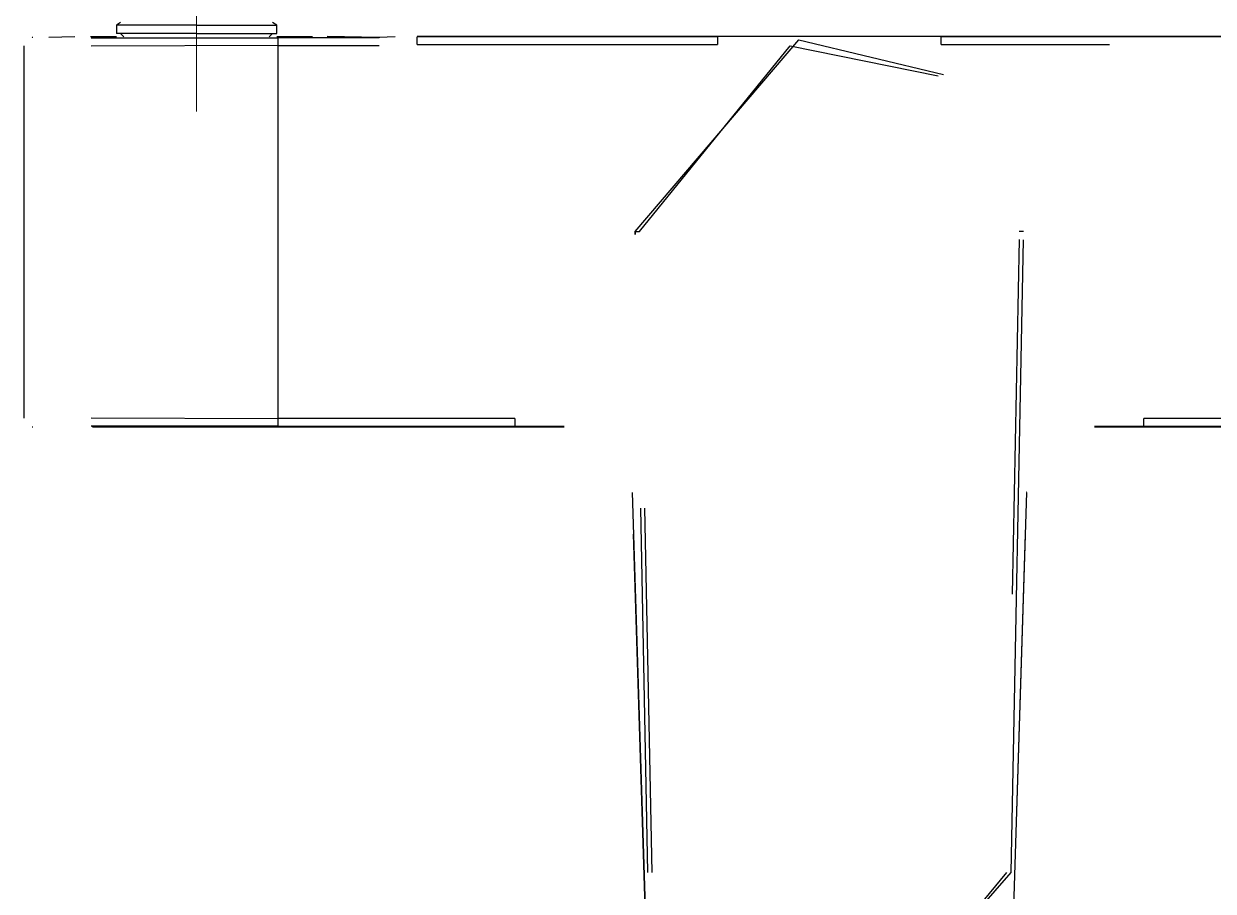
# Model space of a CAD drawing. Extents: x 0 to 16296672895, y -37409619871 to 0.
# Drawn here: x 16296672034.4 to 16296672175.3, y -37409617531.6 to -37409617428.9 of the extents above; entities that cross this region are included whole.
import ezdxf

# ---------------------------------------------------------------- set-up
doc = ezdxf.new("R2010")
doc.units = 0
doc.header["$LTSCALE"] = 10
doc.header["$MEASUREMENT"] = 0
doc.linetypes.add('CENTER2', pattern=[28.575, 19.05, -3.175, 3.175, -3.175])
doc.layers.add('1', color=7, linetype='CONTINUOUS')
doc.layers.add('Cneter', color=1, linetype='CENTER2', lineweight=13)

msp = doc.modelspace()

# ---------------------------------------------------------------- linework, layer by layer
at = {"layer": '1', "color": 7, "linetype": 'Continuous'}
for p, q in [((16296672045.843109, -37409617428.729141), (16296672045.343109, -37409617429.029137)), ((16296672045.343109, -37409617429.029137), (16296672045.343109, -37409617430.029137)), ((16296672054.843109, -37409617429.029137), (16296672045.343109, -37409617429.029137)), ((16296672054.843109, -37409617429.029137), (16296672064.343109, -37409617429.029137)), ((16296672064.343109, -37409617429.029137), (16296672063.843109, -37409617428.729141)), ((16296672064.343109, -37409617430.029137), (16296672064.343109, -37409617429.029137)), ((16296672035.373541, -37409617430.482162), (16296672035.442699, -37409617430.482162)), ((16296672035.373541, -37409617430.482162), (16296672035.38862, -37409617430.484581)), ((16296672037.322081, -37409617430.470673), (16296672040.40918, -37409617430.39666)), ((16296672042.288561, -37409617430.38517), (16296672045.34301, -37409617430.38517)), ((16296672054.843109, -37409617430.029137), (16296672045.343109, -37409617430.029137)), ((16296672045.843109, -37409617430.029137), (16296672046.23407, -37409617430.420197)), ((16296672054.843109, -37409617430.029137), (16296672064.343109, -37409617430.029137)), ((16296672063.45216, -37409617430.420197), (16296672063.843109, -37409617430.029137)), ((16296672064.34322, -37409617430.38517), (16296672068.584789, -37409617430.38517)), ((16296672076.477119, -37409617430.543571), (16296672064.51811, -37409617430.543579)), ((16296672064.51811, -37409617431.465393), (16296672064.51811, -37409617430.543579)), ((16296672076.457991, -37409617430.486717), (16296672070.31683, -37409617430.393898)), ((16296672078.39974, -37409617430.42881), (16296672076.47541, -37409617430.486992)), ((16296672076.47541, -37409617430.486992), (16296672076.477079, -37409617430.542229)), ((16296672076.477079, -37409617430.542229), (16296672076.477119, -37409617430.543571)), ((16296672178.68841, -37409617430.402634), (16296672080.99782, -37409617430.402634)), ((16296672080.99782, -37409617431.33828), (16296672080.99782, -37409617430.416946)), ((16296672116.59218, -37409617430.416946), (16296672080.99782, -37409617430.416946)), ((16296672116.59218, -37409617430.416946), (16296672116.59218, -37409617431.338318)), ((16296672178.68841, -37409617430.416946), (16296672143.094049, -37409617430.416946)), ((16296672143.094049, -37409617431.33799), (16296672143.094049, -37409617430.416946)), ((16296672034.384991, -37409617431.48954), (16296672034.36817, -37409617431.486954)), ((16296672064.51811, -37409617431.465378), (16296672076.477381, -37409617431.465897)), ((16296672080.99782, -37409617431.33828), (16296672116.59215, -37409617431.338318)), ((16296672106.837061, -37409617453.5), (16296672106.84313, -37409617453.5)), ((16296672106.843109, -37409617453.500183), (16296672107.33461, -37409617453.500183)), ((16296672152.843109, -37409617453.500183), (16296672152.35162, -37409617453.500183)), ((16296672152.849171, -37409617453.500237), (16296672152.843109, -37409617453.500237)), ((16296672152.823139, -37409617454.458679), (16296672151.33848, -37409617529.446823)), ((16296672034.384979, -37409617475.607788), (16296672034.36838, -37409617475.61055)), ((16296672064.51811, -37409617476.553818), (16296672064.51811, -37409617475.63237)), ((16296672092.562531, -37409617475.63237), (16296672064.51811, -37409617475.63237)), ((16296672092.562531, -37409617475.63237), (16296672092.562531, -37409617476.553818)), ((16296672167.123699, -37409617476.553818), (16296672167.123699, -37409617475.63237)), ((16296672195.168119, -37409617475.632393), (16296672167.123699, -37409617475.63237)), ((16296672035.37409, -37409617476.615173), (16296672035.388611, -37409617476.612747)), ((16296672035.37409, -37409617476.615173), (16296672035.42487, -37409617476.615173)), ((16296672035.42487, -37409617476.615173), (16296672035.43375, -37409617476.613693)), ((16296672042.509291, -37409617476.615173), (16296672042.509291, -37409617476.555077)), ((16296672042.509291, -37409617476.555077), (16296672098.41049, -37409617476.555077)), ((16296672042.509291, -37409617476.615173), (16296672098.41728, -37409617476.615173)), ((16296672064.51811, -37409617476.553818), (16296672092.562531, -37409617476.553818)), ((16296672098.41997, -37409617476.553497), (16296672098.41049, -37409617476.555077)), ((16296672161.27574, -37409617476.555077), (16296672161.26626, -37409617476.553497)), ((16296672161.26895, -37409617476.615173), (16296672217.176991, -37409617476.615173)), ((16296672161.27574, -37409617476.555077), (16296672217.176991, -37409617476.555077)), ((16296672167.123699, -37409617476.553818), (16296672195.168119, -37409617476.553818)), ((16296672106.455721, -37409617484.400642), (16296672109.143669, -37409617569.932869)), ((16296672150.542561, -37409617569.932869), (16296672153.230511, -37409617484.400642)), ((16296672153.220079, -37409617484.337463), (16296672153.232441, -37409617484.339523)), ((16296672108.56461, -37409617550.892677), (16296672106.6229, -37409617489.354607)), ((16296672153.06332, -37409617489.354652), (16296672151.12162, -37409617550.89267))]:
    msp.add_line(p, q, dxfattribs=at)
for points in [[(16296672034.368111, -37409617431.486938, 0), (16296672034.463831, -37409617431.059036, 0), (16296672034.732121, -37409617430.713112, 0), (16296672035.373541, -37409617430.482162, 0)], [(16296672035.38862, -37409617430.484581, 0), (16296672034.97509, -37409617430.574142, 0), (16296672034.612431, -37409617430.853043, 0), (16296672034.385, -37409617431.48954, 0)], [(16296672042.35223, -37409617430.542763, 0), (16296672040.399929, -37409617430.540199, 0), (16296672038.604179, -37409617430.53299, 0), (16296672037.10894, -37409617430.52169, 0), (16296672036.22385, -37409617430.510536, 0), (16296672035.640381, -37409617430.497963, 0), (16296672035.38862, -37409617430.484581, 0)], [(16296672037.322081, -37409617430.470673, 0), (16296672036.98155, -37409617430.475853, 0), (16296672036.46776, -37409617430.479691, 0), (16296672035.442699, -37409617430.482162, 0)], [(16296672042.288561, -37409617430.38517, 0), (16296672041.025379, -37409617430.389091, 0), (16296672040.40918, -37409617430.39666, 0)], [(16296672042.35223, -37409617430.542763, 0), (16296672042.35144, -37409617430.547562, 0), (16296672042.348989, -37409617430.615707, 0), (16296672042.34337, -37409617431.546692, 0)], [(16296672042.35223, -37409617430.542763, 0), (16296672054.76502, -37409617430.543427, 0), (16296672064.51811, -37409617430.543579, 0)], [(16296672045.343109, -37409617430.385147, 0), (16296672045.347851, -37409617430.387756, 0), (16296672045.361959, -37409617430.390373, 0), (16296672045.38542, -37409617430.39296, 0), (16296672045.418221, -37409617430.395554, 0), (16296672045.46031, -37409617430.398117, 0), (16296672045.51166, -37409617430.400688, 0), (16296672045.57222, -37409617430.403236, 0), (16296672045.64192, -37409617430.405769, 0), (16296672045.720711, -37409617430.408287, 0), (16296672045.808491, -37409617430.410767, 0), (16296672045.90519, -37409617430.413239, 0), (16296672046.0107, -37409617430.415672, 0), (16296672046.124941, -37409617430.418083, 0), (16296672046.24777, -37409617430.420464, 0), (16296672046.37908, -37409617430.422791, 0), (16296672046.518749, -37409617430.425087, 0), (16296672046.66662, -37409617430.427353, 0), (16296672046.822571, -37409617430.429573, 0), (16296672046.986429, -37409617430.431747, 0), (16296672047.158039, -37409617430.433884, 0), (16296672047.337231, -37409617430.435966, 0), (16296672047.52383, -37409617430.438004, 0), (16296672047.717649, -37409617430.439972, 0), (16296672047.918501, -37409617430.441902, 0), (16296672048.12619, -37409617430.443771, 0), (16296672048.3405, -37409617430.445587, 0), (16296672048.56123, -37409617430.447327, 0), (16296672048.788151, -37409617430.449028, 0), (16296672049.021049, -37409617430.450653, 0), (16296672049.259689, -37409617430.452217, 0), (16296672049.503851, -37409617430.453712, 0), (16296672049.753269, -37409617430.455147, 0), (16296672050.00771, -37409617430.456497, 0), (16296672050.26692, -37409617430.457787, 0), (16296672050.530649, -37409617430.459007, 0), (16296672050.79863, -37409617430.460159, 0), (16296672051.07061, -37409617430.461243, 0), (16296672051.3463, -37409617430.462227, 0), (16296672051.62545, -37409617430.46315, 0), (16296672051.90777, -37409617430.463989, 0), (16296672052.192989, -37409617430.46476, 0), (16296672052.48082, -37409617430.465446, 0), (16296672052.770981, -37409617430.466049, 0), (16296672053.06319, -37409617430.466583, 0), (16296672053.357149, -37409617430.467033, 0), (16296672053.65258, -37409617430.467392, 0), (16296672053.949181, -37409617430.467682, 0), (16296672054.24667, -37409617430.467888, 0), (16296672054.54475, -37409617430.46801, 0), (16296672054.843109, -37409617430.468048, 0)], [(16296672045.343109, -37409617430.385178, 0), (16296672045.343109, -37409617430.510963, 0), (16296672045.343109, -37409617430.609779, 0)], [(16296672054.843109, -37409617430.468048, 0), (16296672055.141479, -37409617430.46801, 0), (16296672055.43956, -37409617430.467888, 0), (16296672055.737049, -37409617430.467682, 0), (16296672056.033649, -37409617430.467392, 0), (16296672056.329081, -37409617430.467033, 0), (16296672056.623039, -37409617430.466583, 0), (16296672056.915251, -37409617430.466049, 0), (16296672057.20541, -37409617430.465446, 0), (16296672057.49324, -37409617430.46476, 0), (16296672057.77846, -37409617430.463989, 0), (16296672058.06078, -37409617430.46315, 0), (16296672058.33993, -37409617430.462227, 0), (16296672058.61562, -37409617430.461243, 0), (16296672058.8876, -37409617430.460159, 0), (16296672059.155581, -37409617430.459007, 0), (16296672059.41931, -37409617430.457787, 0), (16296672059.67852, -37409617430.456497, 0), (16296672059.932961, -37409617430.455147, 0), (16296672060.182381, -37409617430.453712, 0), (16296672060.42654, -37409617430.452217, 0), (16296672060.66518, -37409617430.450653, 0), (16296672060.898081, -37409617430.449028, 0), (16296672061.125, -37409617430.447327, 0), (16296672061.34573, -37409617430.445587, 0), (16296672061.56004, -37409617430.443771, 0), (16296672061.767719, -37409617430.441902, 0), (16296672061.96858, -37409617430.439972, 0), (16296672062.162399, -37409617430.438004, 0), (16296672062.349001, -37409617430.435966, 0), (16296672062.528191, -37409617430.433884, 0), (16296672062.6998, -37409617430.431747, 0), (16296672062.863661, -37409617430.429573, 0), (16296672063.019609, -37409617430.427353, 0), (16296672063.16748, -37409617430.425087, 0), (16296672063.30715, -37409617430.422791, 0), (16296672063.438459, -37409617430.420464, 0), (16296672063.561291, -37409617430.418083, 0), (16296672063.675529, -37409617430.415672, 0), (16296672063.78104, -37409617430.413239, 0), (16296672063.877741, -37409617430.410767, 0), (16296672063.965521, -37409617430.408287, 0), (16296672064.04431, -37409617430.405769, 0), (16296672064.11401, -37409617430.403236, 0), (16296672064.17457, -37409617430.400688, 0), (16296672064.22592, -37409617430.398117, 0), (16296672064.268009, -37409617430.395554, 0), (16296672064.30081, -37409617430.39296, 0), (16296672064.32427, -37409617430.390373, 0), (16296672064.338381, -37409617430.387756, 0), (16296672064.343109, -37409617430.385147, 0)], [(16296672064.343109, -37409617430.385178, 0), (16296672064.343109, -37409617430.510963, 0), (16296672064.343109, -37409617430.609779, 0)], [(16296672068.584789, -37409617430.385437, 0), (16296672069.280239, -37409617430.386353, 0), (16296672069.688959, -37409617430.388107, 0), (16296672070.041679, -37409617430.390808, 0), (16296672070.31682, -37409617430.394257, 0)], [(16296672076.47541, -37409617430.486992, 0), (16296672076.457991, -37409617430.486717, 0)], [(16296672076.47715, -37409617430.553146, 0), (16296672076.47714, -37409617430.552788, 0), (16296672076.477131, -37409617430.552437, 0), (16296672076.477119, -37409617430.552094, 0), (16296672076.4771, -37409617430.551758, 0), (16296672076.477091, -37409617430.55143, 0), (16296672076.477079, -37409617430.551109, 0), (16296672076.47707, -37409617430.550789, 0), (16296672076.477051, -37409617430.550484, 0), (16296672076.477039, -37409617430.550179, 0), (16296672076.47703, -37409617430.549889, 0), (16296672076.47702, -37409617430.549599, 0), (16296672076.477011, -37409617430.549316, 0), (16296672076.476999, -37409617430.549042, 0), (16296672076.47699, -37409617430.548767, 0), (16296672076.47698, -37409617430.548508, 0), (16296672076.476959, -37409617430.548248, 0), (16296672076.47695, -37409617430.547997, 0), (16296672076.47694, -37409617430.54776, 0), (16296672076.476931, -37409617430.547523, 0), (16296672076.476919, -37409617430.547287, 0), (16296672076.47691, -37409617430.547073, 0), (16296672076.4769, -37409617430.54686, 0), (16296672076.476891, -37409617430.546654, 0), (16296672076.476879, -37409617430.546448, 0), (16296672076.476879, -37409617430.546257, 0), (16296672076.47687, -37409617430.546066, 0), (16296672076.47686, -37409617430.545883, 0), (16296672076.476851, -37409617430.545723, 0), (16296672076.476839, -37409617430.545547, 0), (16296672076.47683, -37409617430.54538, 0), (16296672076.47682, -37409617430.545227, 0), (16296672076.47681, -37409617430.545082, 0), (16296672076.47681, -37409617430.544937, 0), (16296672076.476801, -37409617430.544807, 0), (16296672076.476789, -37409617430.544678, 0), (16296672076.47678, -37409617430.544563, 0), (16296672076.47678, -37409617430.544441, 0), (16296672076.47677, -37409617430.544327, 0), (16296672076.476761, -37409617430.544243, 0), (16296672076.476749, -37409617430.544144, 0), (16296672076.476749, -37409617430.54406, 0), (16296672076.47674, -37409617430.543983, 0), (16296672076.47673, -37409617430.5439, 0), (16296672076.47673, -37409617430.543839, 0), (16296672076.476721, -37409617430.543777, 0), (16296672076.476721, -37409617430.543716, 0), (16296672076.476709, -37409617430.543678, 0), (16296672076.4767, -37409617430.54364, 0), (16296672076.4767, -37409617430.543602, 0), (16296672076.47669, -37409617430.543579, 0)], [(16296672076.47715, -37409617430.553146, 0), (16296672076.477051, -37409617430.71759, 0), (16296672076.47744, -37409617430.919388, 0), (16296672076.47711, -37409617431.176292, 0), (16296672076.477381, -37409617431.465897, 0)], [(16296672078.40099, -37409617430.456223, 0), (16296672077.32362, -37409617430.505127, 0), (16296672076.477119, -37409617430.543556, 0)], [(16296672080.99782, -37409617430.402779, 0), (16296672079.95241, -37409617430.405998, 0), (16296672079.33778, -37409617430.41143, 0), (16296672078.810711, -37409617430.419212, 0), (16296672078.39975, -37409617430.428947, 0)], [(16296672078.39975, -37409617430.428947, 0), (16296672078.40044, -37409617430.44429, 0), (16296672078.40099, -37409617430.456337, 0)], [(16296672080.99782, -37409617430.416946, 0), (16296672079.55526, -37409617430.423363, 0), (16296672078.40099, -37409617430.456223, 0)], [(16296672078.44652, -37409617431.376663, 0), (16296672078.445169, -37409617431.347107, 0), (16296672078.443821, -37409617431.317657, 0), (16296672078.442471, -37409617431.28833, 0), (16296672078.44112, -37409617431.259148, 0), (16296672078.439779, -37409617431.230148, 0), (16296672078.43845, -37409617431.20134, 0), (16296672078.43712, -37409617431.172768, 0), (16296672078.435801, -37409617431.14444, 0), (16296672078.43449, -37409617431.116386, 0), (16296672078.433189, -37409617431.088654, 0), (16296672078.4319, -37409617431.061234, 0), (16296672078.43063, -37409617431.034149, 0), (16296672078.429371, -37409617431.007446, 0), (16296672078.42812, -37409617430.981148, 0), (16296672078.426889, -37409617430.955261, 0), (16296672078.42568, -37409617430.929817, 0), (16296672078.42448, -37409617430.904831, 0), (16296672078.423309, -37409617430.880341, 0), (16296672078.42215, -37409617430.856354, 0), (16296672078.421021, -37409617430.832893, 0), (16296672078.41991, -37409617430.809982, 0), (16296672078.418819, -37409617430.787643, 0), (16296672078.417761, -37409617430.765892, 0), (16296672078.416719, -37409617430.744743, 0), (16296672078.415701, -37409617430.724228, 0), (16296672078.414721, -37409617430.704353, 0), (16296672078.413759, -37409617430.685127, 0), (16296672078.41283, -37409617430.666603, 0), (16296672078.41193, -37409617430.648758, 0), (16296672078.41106, -37409617430.63163, 0), (16296672078.410219, -37409617430.615219, 0), (16296672078.40942, -37409617430.599564, 0), (16296672078.40864, -37409617430.584641, 0), (16296672078.4079, -37409617430.570488, 0), (16296672078.40719, -37409617430.557121, 0), (16296672078.406521, -37409617430.54454, 0), (16296672078.40588, -37409617430.532761, 0), (16296672078.405279, -37409617430.52179, 0), (16296672078.404711, -37409617430.511642, 0), (16296672078.40419, -37409617430.502327, 0), (16296672078.40369, -37409617430.493843, 0), (16296672078.40324, -37409617430.486214, 0), (16296672078.402821, -37409617430.479431, 0), (16296672078.402439, -37409617430.473511, 0), (16296672078.4021, -37409617430.468437, 0), (16296672078.4018, -37409617430.464256, 0), (16296672078.401541, -37409617430.46093, 0), (16296672078.40132, -37409617430.458488, 0), (16296672078.401131, -37409617430.456917, 0), (16296672078.40099, -37409617430.456223, 0)], [(16296672080.99782, -37409617430.402634, 0), (16296672080.99782, -37409617430.416946, 0)], [(16296672106.843109, -37409617453.500183, 0), (16296672107.125231, -37409617449.908524, 0), (16296672107.96487, -37409617446.40493, 0), (16296672109.341311, -37409617443.075401, 0), (16296672111.220819, -37409617440.00164, 0), (16296672113.561371, -37409617437.256409, 0), (16296672116.309389, -37409617434.903931, 0), (16296672119.388359, -37409617433.013588, 0), (16296672122.719879, -37409617431.630981, 0), (16296672126.22682, -37409617430.786499, 0), (16296672129.82773, -37409617430.500343, 0), (16296672133.430111, -37409617430.781837, 0), (16296672136.94433, -37409617431.623863, 0), (16296672140.28401, -37409617433.006973, 0), (16296672143.367189, -37409617434.89653, 0), (16296672146.1161, -37409617437.247513, 0), (16296672148.461821, -37409617439.996559, 0), (16296672150.344191, -37409617443.073967, 0), (16296672151.72102, -37409617446.403961, 0), (16296672152.560591, -37409617449.908012, 0), (16296672152.843109, -37409617453.500183, 0)], [(16296672107.33461, -37409617453.500183, 0), (16296672107.51432, -37409617450.660606, 0), (16296672107.977329, -37409617448.161308, 0), (16296672108.706289, -37409617445.765694, 0), (16296672109.710991, -37409617443.437592, 0), (16296672110.96649, -37409617441.244858, 0), (16296672112.459669, -37409617439.207024, 0), (16296672114.54043, -37409617437.000031, 0), (16296672116.897791, -37409617435.093773, 0), (16296672119.49337, -37409617433.519836, 0), (16296672122.26861, -37409617432.312363, 0), (16296672125.19677, -37409617431.484772, 0), (16296672127.322491, -37409617431.141617, 0), (16296672129.375, -37409617431.004822, 0), (16296672131.45079, -37409617431.057678, 0), (16296672133.759359, -37409617431.343246, 0), (16296672135.78109, -37409617431.797203, 0), (16296672137.98325, -37409617432.523064, 0), (16296672140.329451, -37409617433.591187, 0), (16296672142.74365, -37409617435.062393, 0), (16296672145.14385, -37409617436.998001, 0), (16296672147.30496, -37409617439.304077, 0), (16296672149.03635, -37409617441.746384, 0), (16296672150.303711, -37409617444.12278, 0), (16296672151.182711, -37409617446.343208, 0), (16296672151.89403, -37409617448.986214, 0), (16296672152.2488, -37409617451.351128, 0), (16296672152.35162, -37409617453.500183, 0)], [(16296672116.59218, -37409617430.416946, 0), (16296672117.804951, -37409617430.417343, 0), (16296672118.754169, -37409617430.418152, 0)], [(16296672129.843109, -37409617430.424927, 0), (16296672123.429449, -37409617430.636017, 0), (16296672118.63895, -37409617431.108307, 0)], [(16296672118.638969, -37409617431.108353, 0), (16296672118.71784, -37409617430.466591, 0), (16296672118.73613, -37409617430.43055, 0), (16296672118.754169, -37409617430.418152, 0)], [(16296672118.754169, -37409617430.418152, 0), (16296672120.981649, -37409617430.420013, 0), (16296672123.69754, -37409617430.421806, 0), (16296672126.174101, -37409617430.42318, 0), (16296672128.952181, -37409617430.42453, 0)], [(16296672122.423189, -37409617431.696907, 0), (16296672124.49007, -37409617431.089172, 0), (16296672126.568119, -37409617430.679337, 0), (16296672128.20653, -37409617430.493439, 0), (16296672129.843109, -37409617430.424927, 0)], [(16296672128.952181, -37409617430.42453, 0), (16296672129.447741, -37409617430.424751, 0), (16296672129.843069, -37409617430.424927, 0)], [(16296672129.843069, -37409617430.424927, 0), (16296672133.73675, -37409617430.423172, 0), (16296672137.016939, -37409617430.421303, 0), (16296672139.16387, -37409617430.419762, 0), (16296672140.93206, -37409617430.418152, 0)], [(16296672141.04726, -37409617431.108353, 0), (16296672138.047319, -37409617430.785507, 0), (16296672134.897381, -37409617430.550133, 0), (16296672129.843109, -37409617430.424927, 0)], [(16296672129.843109, -37409617430.424927, 0), (16296672132.727831, -37409617430.624229, 0), (16296672135.603901, -37409617431.192917, 0), (16296672137.84738, -37409617431.906967, 0), (16296672140.055861, -37409617432.865448, 0)], [(16296672140.93206, -37409617430.418152, 0), (16296672142.140711, -37409617430.417191, 0), (16296672143.094049, -37409617430.416946, 0)], [(16296672141.04727, -37409617431.108322, 0), (16296672140.96839, -37409617430.466591, 0), (16296672140.950109, -37409617430.430603, 0), (16296672140.93206, -37409617430.418152, 0)], [(16296672034.36817, -37409617431.486954, 0), (16296672034.36817, -37409617438.825157, 0)], [(16296672034.384991, -37409617431.48954, 0), (16296672034.38418, -37409617456.195763, 0), (16296672034.384979, -37409617475.60778, 0)], [(16296672042.34337, -37409617431.546692, 0), (16296672040.217859, -37409617431.534882, 0), (16296672038.12101, -37409617431.52372, 0), (16296672036.329651, -37409617431.513184, 0), (16296672035.43321, -37409617431.506477, 0), (16296672034.80962, -37409617431.499878, 0), (16296672034.51692, -37409617431.49472, 0), (16296672034.384991, -37409617431.48954, 0)], [(16296672042.34337, -37409617431.546692, 0), (16296672042.125839, -37409617435.575256, 0), (16296672041.984541, -37409617438.74202, 0)], [(16296672064.51811, -37409617431.465378, 0), (16296672052.10008, -37409617431.490936, 0), (16296672042.34337, -37409617431.546692, 0)], [(16296672064.51811, -37409617475.63237, 0), (16296672064.51811, -37409617450.896027, 0), (16296672064.51811, -37409617431.465393, 0)], [(16296672078.446529, -37409617431.376663, 0), (16296672077.3438, -37409617431.42662, 0), (16296672076.477381, -37409617431.465897, 0)], [(16296672080.99782, -37409617431.33828, 0), (16296672079.56872, -37409617431.344887, 0), (16296672078.446529, -37409617431.376663, 0)], [(16296672107.0499, -37409617465.922661, 0), (16296672105.48678, -37409617462.563904, 0), (16296672104.42663, -37409617459.011467, 0), (16296672103.887831, -37409617455.342552, 0), (16296672103.89048, -37409617451.634003, 0), (16296672104.43058, -37409617447.965286, 0), (16296672105.49695, -37409617444.414673, 0), (16296672106.963169, -37409617441.242317, 0), (16296672108.842319, -37409617438.296967, 0), (16296672111.1045, -37409617435.635292, 0), (16296672113.7054, -37409617433.304222, 0), (16296672116.59215, -37409617431.338318, 0)], [(16296672118.63896, -37409617431.108337, 0), (16296672117.49337, -37409617431.234413, 0), (16296672116.59215, -37409617431.338318, 0)], [(16296672118.63895, -37409617431.108307, 0), (16296672119.53936, -37409617432.755943, 0), (16296672119.599251, -37409617432.83934, 0), (16296672119.630369, -37409617432.865448, 0)], [(16296672140.055861, -37409617432.865448, 0), (16296672140.08703, -37409617432.839249, 0), (16296672140.146891, -37409617432.755913, 0), (16296672141.04726, -37409617431.108353, 0)], [(16296672143.09387, -37409617431.33799, 0), (16296672141.9471, -37409617431.206558, 0), (16296672141.047279, -37409617431.108307, 0)], [(16296672143.09387, -37409617431.33799, 0), (16296672163.026819, -37409617431.338158, 0), (16296672178.68841, -37409617431.33828, 0)], [(16296672143.09387, -37409617431.33799, 0), (16296672146.147591, -37409617433.431259, 0), (16296672148.87278, -37409617435.937897, 0), (16296672151.21443, -37409617438.806908, 0), (16296672153.117029, -37409617441.984734, 0), (16296672154.54528, -37409617445.4076, 0), (16296672155.462351, -37409617449.004349, 0), (16296672155.84042, -37409617452.48307, 0), (16296672155.74324, -37409617455.977333, 0), (16296672155.16424, -37409617459.424423, 0), (16296672154.119699, -37409617462.759071, 0), (16296672152.63522, -37409617465.920021, 0)], [(16296672119.630369, -37409617432.865448, 0), (16296672117.501301, -37409617434.065521, 0), (16296672115.51239, -37409617435.485359, 0), (16296672113.68474, -37409617437.108391, 0), (16296672111.76469, -37409617439.258087, 0), (16296672110.129419, -37409617441.629227, 0)], [(16296672142.22356, -37409617434.088028, 0), (16296672141.023041, -37409617433.380302, 0), (16296672140.055861, -37409617432.865448, 0)], [(16296672034.36817, -37409617438.825157, 0), (16296672034.36817, -37409617444.825157, 0)], [(16296672041.984541, -37409617438.742203, 0), (16296672041.74255, -37409617447.006271, 0), (16296672041.683849, -37409617453.502052, 0)], [(16296672041.98452, -37409617468.257202, 0), (16296672041.984529, -37409617467.666908, 0), (16296672041.984529, -37409617467.076607, 0), (16296672041.984541, -37409617466.486313, 0), (16296672041.98455, -37409617465.896004, 0), (16296672041.98455, -37409617465.305702, 0), (16296672041.98456, -37409617464.715401, 0), (16296672041.98456, -37409617464.125107, 0), (16296672041.98457, -37409617463.534813, 0), (16296672041.98457, -37409617462.944504, 0), (16296672041.984579, -37409617462.354202, 0), (16296672041.984579, -37409617461.763901, 0), (16296672041.984591, -37409617461.173607, 0), (16296672041.984591, -37409617460.583313, 0), (16296672041.984591, -37409617459.992996, 0), (16296672041.9846, -37409617459.402702, 0), (16296672041.9846, -37409617458.812401, 0), (16296672041.9846, -37409617458.222099, 0), (16296672041.9846, -37409617457.631813, 0), (16296672041.98461, -37409617457.041496, 0), (16296672041.98461, -37409617456.451202, 0), (16296672041.98461, -37409617455.860901, 0), (16296672041.98461, -37409617455.270599, 0), (16296672041.98461, -37409617454.680298, 0), (16296672041.98461, -37409617454.089996, 0), (16296672041.98461, -37409617453.499702, 0), (16296672041.98461, -37409617452.909401, 0), (16296672041.98461, -37409617452.319099, 0), (16296672041.98461, -37409617451.728798, 0), (16296672041.98461, -37409617451.138496, 0), (16296672041.98461, -37409617450.548187, 0), (16296672041.98461, -37409617449.957901, 0), (16296672041.9846, -37409617449.367599, 0), (16296672041.9846, -37409617448.777298, 0), (16296672041.9846, -37409617448.186996, 0), (16296672041.9846, -37409617447.596687, 0), (16296672041.984591, -37409617447.006393, 0), (16296672041.984591, -37409617446.416092, 0), (16296672041.984591, -37409617445.825798, 0), (16296672041.984579, -37409617445.235497, 0), (16296672041.984579, -37409617444.645203, 0), (16296672041.98457, -37409617444.054893, 0), (16296672041.98457, -37409617443.464592, 0), (16296672041.98456, -37409617442.874298, 0), (16296672041.98456, -37409617442.283997, 0), (16296672041.98455, -37409617441.693703, 0), (16296672041.98455, -37409617441.103394, 0), (16296672041.984541, -37409617440.513092, 0), (16296672041.984529, -37409617439.922791, 0), (16296672041.984529, -37409617439.332497, 0), (16296672041.98452, -37409617438.742203, 0)], [(16296672034.36817, -37409617444.825157, 0), (16296672034.36817, -37409617452.825157, 0)], [(16296672152.849171, -37409617453.500237, 0), (16296672152.811199, -37409617452.190453, 0), (16296672152.73151, -37409617451.164124, 0)], [(16296672034.36817, -37409617452.825157, 0), (16296672034.36817, -37409617458.825157, 0)], [(16296672041.683849, -37409617453.502052, 0), (16296672041.778879, -37409617461.766411, 0), (16296672041.98455, -37409617468.257019, 0)], [(16296672106.851931, -37409617453.100113, 0), (16296672106.843531, -37409617453.324043, 0), (16296672106.837061, -37409617453.5, 0)], [(16296672106.837061, -37409617453.5, 0), (16296672106.8452, -37409617454.112793, 0), (16296672106.86302, -37409617454.594048, 0)], [(16296672107.354349, -37409617454.443077, 0), (16296672107.343189, -37409617454.121361, 0), (16296672107.338421, -37409617453.914337, 0), (16296672107.33556, -37409617453.707268, 0), (16296672107.33461, -37409617453.500183, 0)], [(16296672152.35162, -37409617453.500183, 0), (16296672152.34403, -37409617454.084702, 0), (16296672152.331869, -37409617454.443237, 0)], [(16296672152.843109, -37409617453.500183, 0), (16296672152.836849, -37409617454.037041, 0), (16296672152.82313, -37409617454.458679, 0)], [(16296672152.826639, -37409617454.456146, 0), (16296672152.84127, -37409617453.920937, 0), (16296672152.849171, -37409617453.500237, 0)], [(16296672106.863091, -37409617454.458504, 0), (16296672106.87248, -37409617454.458633, 0), (16296672106.900339, -37409617454.458023, 0), (16296672107.354349, -37409617454.443077, 0)], [(16296672108.34775, -37409617529.446823, 0), (16296672108.154079, -37409617519.664993, 0), (16296672107.97176, -37409617510.456139, 0), (16296672107.800779, -37409617501.820183, 0), (16296672107.64114, -37409617493.757057, 0), (16296672107.492849, -37409617486.2668, 0), (16296672107.35589, -37409617479.349403, 0), (16296672107.23715, -37409617473.351952, 0), (16296672107.1285, -37409617467.863861, 0), (16296672107.029909, -37409617462.884666, 0), (16296672106.941429, -37409617458.415627, 0), (16296672106.863091, -37409617454.458504, 0)], [(16296672108.83971, -37409617529.436684, 0), (16296672108.645969, -37409617519.655067, 0), (16296672108.463579, -37409617510.446251, 0), (16296672108.29254, -37409617501.810272, 0), (16296672108.132839, -37409617493.747162, 0), (16296672107.984489, -37409617486.256897, 0), (16296672107.847481, -37409617479.3395, 0), (16296672107.728689, -37409617473.342079, 0), (16296672107.619989, -37409617467.853859, 0), (16296672107.521391, -37409617462.875076, 0), (16296672107.43285, -37409617458.405113, 0), (16296672107.354349, -37409617454.443077, 0)], [(16296672152.331869, -37409617454.443237, 0), (16296672151.500059, -37409617496.440033, 0), (16296672150.846519, -37409617529.436684, 0)], [(16296672152.823139, -37409617454.458656, 0), (16296672152.813789, -37409617454.457047, 0), (16296672152.786011, -37409617454.454483, 0), (16296672152.331869, -37409617454.443237, 0)], [(16296672034.36817, -37409617458.825157, 0), (16296672034.36817, -37409617466.825157, 0)], [(16296672034.36817, -37409617466.825157, 0), (16296672034.36817, -37409617472.825157, 0)], [(16296672092.562531, -37409617475.63237, 0), (16296672100.708731, -37409617470.79644, 0), (16296672107.111071, -37409617466.995613, 0)], [(16296672152.575069, -37409617466.99556, 0), (16296672160.73053, -37409617471.837112, 0), (16296672167.123699, -37409617475.63237, 0)], [(16296672041.98456, -37409617468.257202, 0), (16296672042.171709, -37409617472.342377, 0), (16296672042.34914, -37409617475.550659, 0)], [(16296672034.36817, -37409617472.825157, 0), (16296672034.368099, -37409617475.553909, 0)], [(16296672034.368099, -37409617475.553909, 0), (16296672034.368549, -37409617475.584671, 0), (16296672034.36837, -37409617475.60675, 0)], [(16296672034.368179, -37409617475.60675, 0), (16296672034.368561, -37409617475.638382, 0), (16296672034.36993, -37409617475.669998, 0), (16296672034.372299, -37409617475.701553, 0), (16296672034.37566, -37409617475.733009, 0), (16296672034.38002, -37409617475.764343, 0), (16296672034.385361, -37409617475.795532, 0), (16296672034.39168, -37409617475.82653, 0), (16296672034.39897, -37409617475.857323, 0), (16296672034.40723, -37409617475.887863, 0), (16296672034.416451, -37409617475.918129, 0), (16296672034.42662, -37409617475.94809, 0), (16296672034.437731, -37409617475.977707, 0), (16296672034.44977, -37409617476.006981, 0), (16296672034.462721, -37409617476.035851, 0), (16296672034.47658, -37409617476.064293, 0), (16296672034.491329, -37409617476.092293, 0), (16296672034.50695, -37409617476.119812, 0), (16296672034.52343, -37409617476.146828, 0), (16296672034.54076, -37409617476.173309, 0), (16296672034.55891, -37409617476.199226, 0), (16296672034.577869, -37409617476.224571, 0), (16296672034.59762, -37409617476.249298, 0), (16296672034.618139, -37409617476.273399, 0), (16296672034.63941, -37409617476.296837, 0), (16296672034.661409, -37409617476.319603, 0), (16296672034.68412, -37409617476.341652, 0), (16296672034.70751, -37409617476.362984, 0), (16296672034.73156, -37409617476.383583, 0), (16296672034.75625, -37409617476.403389, 0), (16296672034.781549, -37409617476.422417, 0), (16296672034.80744, -37409617476.440651, 0), (16296672034.833891, -37409617476.458054, 0), (16296672034.86088, -37409617476.474617, 0), (16296672034.888371, -37409617476.490334, 0), (16296672034.916349, -37409617476.505157, 0), (16296672034.94478, -37409617476.519096, 0), (16296672034.97364, -37409617476.532158, 0), (16296672035.002899, -37409617476.544289, 0), (16296672035.03252, -37409617476.555496, 0), (16296672035.062481, -37409617476.565773, 0), (16296672035.092751, -37409617476.575089, 0), (16296672035.123301, -37409617476.58345, 0), (16296672035.1541, -37409617476.590858, 0), (16296672035.18512, -37409617476.597282, 0), (16296672035.21633, -37409617476.602737, 0), (16296672035.24769, -37409617476.607201, 0), (16296672035.279181, -37409617476.610687, 0), (16296672035.31076, -37409617476.613167, 0), (16296672035.342409, -37409617476.614662, 0), (16296672035.37409, -37409617476.615173, 0)], [(16296672034.384979, -37409617475.60778, 0), (16296672034.74275, -37409617475.598427, 0), (16296672035.41424, -37409617475.59108, 0), (16296672036.3048, -37409617475.584396, 0), (16296672037.433661, -37409617475.577522, 0), (16296672039.838341, -37409617475.564568, 0), (16296672042.34914, -37409617475.550659, 0)], [(16296672034.384991, -37409617475.60778, 0), (16296672034.47443, -37409617476.021858, 0), (16296672034.75296, -37409617476.385002, 0), (16296672035.388611, -37409617476.612747, 0)], [(16296672042.357269, -37409617476.554573, 0), (16296672042.35655, -37409617476.549698, 0), (16296672042.3543, -37409617476.481583, 0), (16296672042.34914, -37409617475.550659, 0)], [(16296672042.34914, -37409617475.550659, 0), (16296672054.76362, -37409617475.616501, 0), (16296672064.51811, -37409617475.63237, 0)], [(16296672092.562531, -37409617475.63237, 0), (16296672095.835871, -37409617475.620689, 0), (16296672098.407681, -37409617475.611366, 0)], [(16296672098.41997, -37409617476.553497, 0), (16296672098.418909, -37409617476.548981, 0), (16296672098.415621, -37409617476.485542, 0), (16296672098.407681, -37409617475.611366, 0)], [(16296672107.40707, -37409617484.317528, 0), (16296672107.13938, -37409617482.397217, 0), (16296672106.46735, -37409617480.579933, 0), (16296672105.42902, -37409617478.94838, 0), (16296672104.065689, -37409617477.584747, 0), (16296672102.3528, -37409617476.510162, 0), (16296672100.43734, -37409617475.838989, 0), (16296672098.407681, -37409617475.611366, 0)], [(16296672161.278549, -37409617475.611366, 0), (16296672159.3501, -37409617475.81794, 0), (16296672157.51115, -37409617476.429916, 0), (16296672155.845381, -37409617477.413048, 0), (16296672154.436331, -37409617478.729523, 0), (16296672153.304729, -37409617480.405006, 0), (16296672152.571011, -37409617482.296547, 0), (16296672152.27916, -37409617484.317528, 0)], [(16296672161.26626, -37409617476.553497, 0), (16296672161.267321, -37409617476.548927, 0), (16296672161.270611, -37409617476.485542, 0), (16296672161.278549, -37409617475.611366, 0)], [(16296672161.278549, -37409617475.611366, 0), (16296672164.551781, -37409617475.623253, 0), (16296672167.123699, -37409617475.63237, 0)], [(16296672035.388611, -37409617476.612747, 0), (16296672035.768181, -37409617476.595818, 0), (16296672036.67226, -37409617476.580467, 0), (16296672038.03089, -37409617476.567932, 0), (16296672040.06732, -37409617476.558083, 0), (16296672042.357269, -37409617476.554573, 0)], [(16296672036.43218, -37409617476.585129, 0), (16296672036.39695, -37409617476.585648, 0), (16296672036.362289, -37409617476.586166, 0), (16296672036.32822, -37409617476.586693, 0), (16296672036.294741, -37409617476.587219, 0), (16296672036.261841, -37409617476.587753, 0), (16296672036.229549, -37409617476.588287, 0), (16296672036.197849, -37409617476.588821, 0), (16296672036.16675, -37409617476.589363, 0), (16296672036.13625, -37409617476.589897, 0), (16296672036.106359, -37409617476.590446, 0), (16296672036.07708, -37409617476.590988, 0), (16296672036.04841, -37409617476.591537, 0), (16296672036.020361, -37409617476.592087, 0), (16296672035.99292, -37409617476.592644, 0), (16296672035.966101, -37409617476.593201, 0), (16296672035.939899, -37409617476.593758, 0), (16296672035.91433, -37409617476.594322, 0), (16296672035.889391, -37409617476.594879, 0), (16296672035.86507, -37409617476.595444, 0), (16296672035.841391, -37409617476.596008, 0), (16296672035.81834, -37409617476.596581, 0), (16296672035.795931, -37409617476.597153, 0), (16296672035.77416, -37409617476.597717, 0), (16296672035.753031, -37409617476.598297, 0), (16296672035.73254, -37409617476.598869, 0), (16296672035.71269, -37409617476.599449, 0), (16296672035.693489, -37409617476.600029, 0), (16296672035.67494, -37409617476.600609, 0), (16296672035.65704, -37409617476.601196, 0), (16296672035.639799, -37409617476.601784, 0), (16296672035.623199, -37409617476.602364, 0), (16296672035.60726, -37409617476.602951, 0), (16296672035.59197, -37409617476.603539, 0), (16296672035.577351, -37409617476.604134, 0), (16296672035.563379, -37409617476.604721, 0), (16296672035.550079, -37409617476.605309, 0), (16296672035.53743, -37409617476.605904, 0), (16296672035.52545, -37409617476.606499, 0), (16296672035.514139, -37409617476.607094, 0), (16296672035.503481, -37409617476.607689, 0), (16296672035.4935, -37409617476.608276, 0), (16296672035.48418, -37409617476.608879, 0), (16296672035.475531, -37409617476.609482, 0), (16296672035.46755, -37409617476.610077, 0), (16296672035.460239, -37409617476.61068, 0), (16296672035.4536, -37409617476.611267, 0), (16296672035.44763, -37409617476.611877, 0), (16296672035.442329, -37409617476.61248, 0), (16296672035.43771, -37409617476.613083, 0), (16296672035.43375, -37409617476.613693, 0)], [(16296672042.509291, -37409617476.555077, 0), (16296672042.36323, -37409617476.555099, 0), (16296672042.217239, -37409617476.555138, 0), (16296672042.07136, -37409617476.555206, 0), (16296672041.925671, -37409617476.555298, 0), (16296672041.780239, -37409617476.555412, 0), (16296672041.635111, -37409617476.555557, 0), (16296672041.490351, -37409617476.555733, 0), (16296672041.34602, -37409617476.555923, 0), (16296672041.20219, -37409617476.556152, 0), (16296672041.05892, -37409617476.556396, 0), (16296672040.91626, -37409617476.556671, 0), (16296672040.774281, -37409617476.556969, 0), (16296672040.63303, -37409617476.557297, 0), (16296672040.49259, -37409617476.557648, 0), (16296672040.353001, -37409617476.558022, 0), (16296672040.214319, -37409617476.558418, 0), (16296672040.07662, -37409617476.558853, 0), (16296672039.93996, -37409617476.559303, 0), (16296672039.80439, -37409617476.559769, 0), (16296672039.66997, -37409617476.560272, 0), (16296672039.536751, -37409617476.560791, 0), (16296672039.4048, -37409617476.56134, 0), (16296672039.27417, -37409617476.561913, 0), (16296672039.144911, -37409617476.5625, 0), (16296672039.01708, -37409617476.563118, 0), (16296672038.890739, -37409617476.563759, 0), (16296672038.76593, -37409617476.564423, 0), (16296672038.642719, -37409617476.565109, 0), (16296672038.521139, -37409617476.565811, 0), (16296672038.40127, -37409617476.566544, 0), (16296672038.28314, -37409617476.567291, 0), (16296672038.1668, -37409617476.568062, 0), (16296672038.052311, -37409617476.568863, 0), (16296672037.93972, -37409617476.569656, 0), (16296672037.829069, -37409617476.570503, 0), (16296672037.7204, -37409617476.57135, 0), (16296672037.613779, -37409617476.57222, 0), (16296672037.50923, -37409617476.573112, 0), (16296672037.406811, -37409617476.57402, 0), (16296672037.306549, -37409617476.574944, 0), (16296672037.208509, -37409617476.57589, 0), (16296672037.11272, -37409617476.576851, 0), (16296672037.01922, -37409617476.577843, 0), (16296672036.928061, -37409617476.578827, 0), (16296672036.83927, -37409617476.579842, 0), (16296672036.75289, -37409617476.580872, 0), (16296672036.668949, -37409617476.581909, 0), (16296672036.5875, -37409617476.58297, 0), (16296672036.50857, -37409617476.584053, 0), (16296672036.43218, -37409617476.585129, 0)], [(16296672036.43218, -37409617476.585129, 0), (16296672036.50857, -37409617476.58622, 0), (16296672036.5875, -37409617476.587288, 0), (16296672036.668949, -37409617476.588348, 0), (16296672036.75289, -37409617476.589394, 0), (16296672036.83927, -37409617476.590424, 0), (16296672036.928061, -37409617476.591431, 0), (16296672037.01922, -37409617476.59243, 0), (16296672037.11272, -37409617476.593407, 0), (16296672037.208509, -37409617476.594368, 0), (16296672037.306549, -37409617476.595306, 0), (16296672037.406811, -37409617476.596237, 0), (16296672037.50923, -37409617476.597153, 0), (16296672037.613779, -37409617476.598038, 0), (16296672037.7204, -37409617476.598907, 0), (16296672037.829069, -37409617476.599762, 0), (16296672037.93972, -37409617476.600594, 0), (16296672038.052311, -37409617476.60141, 0), (16296672038.1668, -37409617476.602203, 0), (16296672038.28314, -37409617476.602966, 0), (16296672038.40127, -37409617476.603722, 0), (16296672038.521139, -37409617476.604446, 0), (16296672038.642719, -37409617476.605164, 0), (16296672038.76593, -37409617476.605827, 0), (16296672038.890739, -37409617476.606499, 0), (16296672039.01708, -37409617476.60714, 0), (16296672039.144911, -37409617476.607758, 0), (16296672039.27417, -37409617476.608353, 0), (16296672039.4048, -37409617476.608917, 0), (16296672039.536751, -37409617476.609467, 0), (16296672039.66997, -37409617476.609993, 0), (16296672039.80439, -37409617476.610489, 0), (16296672039.93996, -37409617476.610962, 0), (16296672040.07662, -37409617476.611412, 0), (16296672040.214319, -37409617476.611839, 0), (16296672040.353001, -37409617476.612244, 0), (16296672040.49259, -37409617476.612617, 0), (16296672040.63303, -37409617476.612968, 0), (16296672040.774281, -37409617476.613289, 0), (16296672040.91626, -37409617476.613586, 0), (16296672041.05892, -37409617476.613861, 0), (16296672041.20219, -37409617476.614113, 0), (16296672041.34602, -37409617476.614326, 0), (16296672041.490351, -37409617476.614532, 0), (16296672041.635111, -37409617476.6147, 0), (16296672041.780239, -37409617476.614853, 0), (16296672041.925671, -37409617476.61496, 0), (16296672042.07136, -37409617476.615051, 0), (16296672042.217239, -37409617476.61512, 0), (16296672042.36323, -37409617476.615158, 0), (16296672042.509291, -37409617476.615173, 0)], [(16296672064.51811, -37409617476.553818, 0), (16296672052.10796, -37409617476.554039, 0), (16296672042.357269, -37409617476.554573, 0)], [(16296672098.41997, -37409617476.553497, 0), (16296672095.13986, -37409617476.553757, 0), (16296672092.562531, -37409617476.553818, 0)], [(16296672106.453791, -37409617484.339561, 0), (16296672106.442209, -37409617484.092369, 0), (16296672106.423019, -37409617483.845657, 0), (16296672106.396231, -37409617483.599648, 0), (16296672106.36187, -37409617483.354591, 0), (16296672106.319981, -37409617483.110703, 0), (16296672106.27059, -37409617482.868233, 0), (16296672106.213751, -37409617482.62738, 0), (16296672106.149521, -37409617482.388397, 0), (16296672106.07795, -37409617482.15152, 0), (16296672105.999121, -37409617481.916946, 0), (16296672105.91309, -37409617481.684914, 0), (16296672105.81995, -37409617481.455643, 0), (16296672105.719801, -37409617481.229332, 0), (16296672105.612711, -37409617481.00621, 0), (16296672105.498791, -37409617480.786499, 0), (16296672105.37816, -37409617480.570389, 0), (16296672105.250931, -37409617480.358101, 0), (16296672105.11721, -37409617480.149818, 0), (16296672104.977131, -37409617479.945747, 0), (16296672104.83083, -37409617479.746094, 0), (16296672104.67844, -37409617479.55101, 0), (16296672104.520121, -37409617479.360718, 0), (16296672104.356001, -37409617479.175392, 0), (16296672104.186251, -37409617478.995193, 0), (16296672104.011021, -37409617478.820297, 0), (16296672103.830481, -37409617478.650871, 0), (16296672103.64481, -37409617478.487083, 0), (16296672103.45417, -37409617478.329079, 0), (16296672103.258751, -37409617478.17701, 0), (16296672103.058741, -37409617478.031021, 0), (16296672102.854321, -37409617477.891251, 0), (16296672102.645679, -37409617477.757828, 0), (16296672102.433029, -37409617477.630882, 0), (16296672102.21657, -37409617477.510536, 0), (16296672101.9965, -37409617477.396896, 0), (16296672101.77302, -37409617477.290092, 0), (16296672101.54636, -37409617477.190193, 0), (16296672101.316719, -37409617477.097321, 0), (16296672101.08433, -37409617477.011543, 0), (16296672100.8494, -37409617476.932953, 0), (16296672100.61216, -37409617476.861618, 0), (16296672100.372829, -37409617476.797607, 0), (16296672100.13163, -37409617476.74099, 0), (16296672099.888809, -37409617476.691811, 0), (16296672099.644569, -37409617476.650124, 0), (16296672099.39917, -37409617476.615952, 0), (16296672099.152821, -37409617476.58934, 0), (16296672098.905769, -37409617476.57032, 0), (16296672098.658251, -37409617476.558899, 0), (16296672098.41049, -37409617476.555077, 0)], [(16296672106.45356, -37409617484.339569, 0), (16296672106.440189, -37409617484.093674, 0), (16296672106.419279, -37409617483.848297, 0), (16296672106.390869, -37409617483.603691, 0), (16296672106.354971, -37409617483.360062, 0), (16296672106.311621, -37409617483.117653, 0), (16296672106.26087, -37409617482.876694, 0), (16296672106.202761, -37409617482.637383, 0), (16296672106.137341, -37409617482.399979, 0), (16296672106.064671, -37409617482.164688, 0), (16296672105.984831, -37409617481.931732, 0), (16296672105.89789, -37409617481.701332, 0), (16296672105.80393, -37409617481.473709, 0), (16296672105.70303, -37409617481.249069, 0), (16296672105.595301, -37409617481.027618, 0), (16296672105.480829, -37409617480.809578, 0), (16296672105.359739, -37409617480.595139, 0), (16296672105.232121, -37409617480.384506, 0), (16296672105.09812, -37409617480.177887, 0), (16296672104.95784, -37409617479.975479, 0), (16296672104.81143, -37409617479.777451, 0), (16296672104.65901, -37409617479.583992, 0), (16296672104.50074, -37409617479.395302, 0), (16296672104.33676, -37409617479.21154, 0), (16296672104.167219, -37409617479.03289, 0), (16296672103.992279, -37409617478.859497, 0), (16296672103.81212, -37409617478.691566, 0), (16296672103.62689, -37409617478.529221, 0), (16296672103.436769, -37409617478.37262, 0), (16296672103.24194, -37409617478.221916, 0), (16296672103.04258, -37409617478.077248, 0), (16296672102.838881, -37409617477.938751, 0), (16296672102.631029, -37409617477.806549, 0), (16296672102.41922, -37409617477.680779, 0), (16296672102.203659, -37409617477.561546, 0), (16296672101.984541, -37409617477.448967, 0), (16296672101.762079, -37409617477.343163, 0), (16296672101.53647, -37409617477.244209, 0), (16296672101.30794, -37409617477.152206, 0), (16296672101.076691, -37409617477.067253, 0), (16296672100.842939, -37409617476.989403, 0), (16296672100.60692, -37409617476.918747, 0), (16296672100.368839, -37409617476.855347, 0), (16296672100.128929, -37409617476.799278, 0), (16296672099.887409, -37409617476.750572, 0), (16296672099.644501, -37409617476.709282, 0), (16296672099.40045, -37409617476.675453, 0), (16296672099.15547, -37409617476.649094, 0), (16296672098.90979, -37409617476.630257, 0), (16296672098.66366, -37409617476.618942, 0), (16296672098.41728, -37409617476.615173, 0)], [(16296672106.46615, -37409617484.337463, 0), (16296672106.22961, -37409617482.624283, 0), (16296672105.6243, -37409617481.002289, 0), (16296672104.690149, -37409617479.5467, 0), (16296672103.464491, -37409617478.324623, 0), (16296672101.93185, -37409617477.357948, 0), (16296672100.221399, -37409617476.755417, 0), (16296672098.41997, -37409617476.553497, 0)], [(16296672161.26626, -37409617476.553497, 0), (16296672159.54563, -37409617476.735947, 0), (16296672157.90411, -37409617477.287369, 0), (16296672156.417601, -37409617478.172607, 0), (16296672155.155069, -37409617479.355972, 0), (16296672154.13632, -37409617480.855011, 0), (16296672153.478769, -37409617482.544182, 0), (16296672153.220079, -37409617484.337463, 0)], [(16296672161.27574, -37409617476.555077, 0), (16296672161.027981, -37409617476.558899, 0), (16296672160.78046, -37409617476.57032, 0), (16296672160.533409, -37409617476.58934, 0), (16296672160.28706, -37409617476.615936, 0), (16296672160.04166, -37409617476.650124, 0), (16296672159.79743, -37409617476.691803, 0), (16296672159.5546, -37409617476.74099, 0), (16296672159.31341, -37409617476.797607, 0), (16296672159.07408, -37409617476.86161, 0), (16296672158.83683, -37409617476.932953, 0), (16296672158.60191, -37409617477.011543, 0), (16296672158.369511, -37409617477.097313, 0), (16296672158.139879, -37409617477.190193, 0), (16296672157.913219, -37409617477.290077, 0), (16296672157.689739, -37409617477.396896, 0), (16296672157.469669, -37409617477.510536, 0), (16296672157.25321, -37409617477.630882, 0), (16296672157.04056, -37409617477.75782, 0), (16296672156.831921, -37409617477.891243, 0), (16296672156.627501, -37409617478.031013, 0), (16296672156.42749, -37409617478.177002, 0), (16296672156.232071, -37409617478.329063, 0), (16296672156.041439, -37409617478.487068, 0), (16296672155.855761, -37409617478.650864, 0), (16296672155.67522, -37409617478.820282, 0), (16296672155.49999, -37409617478.995178, 0), (16296672155.33024, -37409617479.175377, 0), (16296672155.166121, -37409617479.36071, 0), (16296672155.007799, -37409617479.550987, 0), (16296672154.85541, -37409617479.746071, 0), (16296672154.70911, -37409617479.945732, 0), (16296672154.569031, -37409617480.149803, 0), (16296672154.43532, -37409617480.358078, 0), (16296672154.308081, -37409617480.570374, 0), (16296672154.18745, -37409617480.786484, 0), (16296672154.07353, -37409617481.006203, 0), (16296672153.96645, -37409617481.229309, 0), (16296672153.866289, -37409617481.455612, 0), (16296672153.773149, -37409617481.684883, 0), (16296672153.68712, -37409617481.916924, 0), (16296672153.60828, -37409617482.151489, 0), (16296672153.53672, -37409617482.388382, 0), (16296672153.472481, -37409617482.627357, 0), (16296672153.41564, -37409617482.868187, 0), (16296672153.366249, -37409617483.110672, 0), (16296672153.32436, -37409617483.354561, 0), (16296672153.290001, -37409617483.599617, 0), (16296672153.26321, -37409617483.845619, 0), (16296672153.24402, -37409617484.092339, 0), (16296672153.232441, -37409617484.339523, 0)], [(16296672161.26895, -37409617476.615173, 0), (16296672161.11742, -37409617476.6166, 0), (16296672160.96595, -37409617476.62088, 0), (16296672160.81459, -37409617476.628014, 0), (16296672160.663389, -37409617476.637993, 0), (16296672160.5124, -37409617476.650803, 0), (16296672160.361679, -37409617476.666473, 0), (16296672160.21129, -37409617476.684967, 0), (16296672160.06127, -37409617476.706291, 0), (16296672159.91168, -37409617476.730431, 0), (16296672159.762581, -37409617476.757393, 0), (16296672159.61401, -37409617476.787148, 0), (16296672159.46603, -37409617476.819702, 0), (16296672159.318689, -37409617476.855026, 0), (16296672159.172041, -37409617476.893127, 0), (16296672159.026131, -37409617476.933983, 0), (16296672158.881029, -37409617476.97757, 0), (16296672158.736759, -37409617477.023888, 0), (16296672158.593399, -37409617477.072906, 0), (16296672158.451, -37409617477.124634, 0), (16296672158.309589, -37409617477.179024, 0), (16296672158.16923, -37409617477.236053, 0), (16296672158.02997, -37409617477.295723, 0), (16296672157.891859, -37409617477.358002, 0), (16296672157.754959, -37409617477.422867, 0), (16296672157.619289, -37409617477.490311, 0), (16296672157.48493, -37409617477.560303, 0), (16296672157.35191, -37409617477.63279, 0), (16296672157.22028, -37409617477.707779, 0), (16296672157.09008, -37409617477.785233, 0), (16296672156.96137, -37409617477.865128, 0), (16296672156.83419, -37409617477.947433, 0), (16296672156.70858, -37409617478.032097, 0), (16296672156.584591, -37409617478.119133, 0), (16296672156.462271, -37409617478.208488, 0), (16296672156.34165, -37409617478.300133, 0), (16296672156.22278, -37409617478.394012, 0), (16296672156.1057, -37409617478.490128, 0), (16296672155.990459, -37409617478.588417, 0), (16296672155.87709, -37409617478.688881, 0), (16296672155.765631, -37409617478.791451, 0), (16296672155.65612, -37409617478.896103, 0), (16296672155.548611, -37409617479.0028, 0), (16296672155.44313, -37409617479.111504, 0), (16296672155.33971, -37409617479.222168, 0), (16296672155.238411, -37409617479.334763, 0), (16296672155.13924, -37409617479.449242, 0), (16296672155.04224, -37409617479.565567, 0), (16296672154.94746, -37409617479.683708, 0), (16296672154.854919, -37409617479.803596, 0), (16296672154.76466, -37409617479.925217, 0)], [(16296672167.123699, -37409617476.553818, 0), (16296672163.843479, -37409617476.553719, 0), (16296672161.26626, -37409617476.553497, 0)], [(16296672154.76466, -37409617479.925217, 0), (16296672154.70932, -37409617480.002228, 0), (16296672154.65489, -37409617480.07988, 0), (16296672154.601379, -37409617480.158173, 0), (16296672154.5488, -37409617480.237083, 0), (16296672154.49716, -37409617480.316612, 0), (16296672154.446461, -37409617480.396744, 0), (16296672154.3967, -37409617480.477463, 0), (16296672154.3479, -37409617480.558769, 0), (16296672154.30007, -37409617480.64064, 0), (16296672154.25321, -37409617480.723083, 0), (16296672154.207319, -37409617480.806053, 0), (16296672154.162411, -37409617480.889557, 0), (16296672154.11849, -37409617480.97361, 0), (16296672154.075569, -37409617481.058159, 0), (16296672154.033649, -37409617481.143211, 0), (16296672153.992729, -37409617481.228737, 0), (16296672153.952829, -37409617481.314774, 0), (16296672153.91395, -37409617481.401253, 0), (16296672153.876089, -37409617481.488167, 0), (16296672153.839251, -37409617481.575546, 0), (16296672153.803459, -37409617481.663353, 0), (16296672153.76869, -37409617481.751572, 0), (16296672153.73498, -37409617481.840187, 0), (16296672153.702311, -37409617481.929207, 0), (16296672153.670691, -37409617482.0186, 0), (16296672153.640129, -37409617482.10836, 0), (16296672153.61064, -37409617482.198471, 0), (16296672153.582199, -37409617482.288933, 0), (16296672153.55484, -37409617482.379707, 0), (16296672153.528549, -37409617482.470818, 0), (16296672153.50334, -37409617482.562218, 0), (16296672153.47921, -37409617482.653923, 0), (16296672153.45616, -37409617482.745888, 0), (16296672153.4342, -37409617482.838127, 0), (16296672153.41333, -37409617482.930634, 0), (16296672153.393551, -37409617483.023354, 0), (16296672153.374861, -37409617483.116318, 0), (16296672153.357281, -37409617483.209488, 0), (16296672153.340799, -37409617483.302856, 0), (16296672153.32542, -37409617483.396431, 0), (16296672153.31114, -37409617483.490173, 0), (16296672153.29797, -37409617483.584068, 0), (16296672153.28591, -37409617483.678123, 0), (16296672153.27496, -37409617483.772301, 0), (16296672153.265129, -37409617483.866608, 0), (16296672153.256399, -37409617483.961029, 0), (16296672153.248791, -37409617484.055542, 0), (16296672153.2423, -37409617484.150139, 0), (16296672153.236931, -37409617484.244812, 0), (16296672153.23267, -37409617484.339531, 0)], [(16296672106.455721, -37409617484.400642, 0), (16296672106.455681, -37409617484.399422, 0), (16296672106.455641, -37409617484.398201, 0), (16296672106.455601, -37409617484.396988, 0), (16296672106.455561, -37409617484.395767, 0), (16296672106.455521, -37409617484.394547, 0), (16296672106.455481, -37409617484.393333, 0), (16296672106.455441, -37409617484.392113, 0), (16296672106.4554, -37409617484.390892, 0), (16296672106.45537, -37409617484.389679, 0), (16296672106.45533, -37409617484.388458, 0), (16296672106.45529, -37409617484.387238, 0), (16296672106.45525, -37409617484.386017, 0), (16296672106.45521, -37409617484.384804, 0), (16296672106.45517, -37409617484.383583, 0), (16296672106.45513, -37409617484.382362, 0), (16296672106.45509, -37409617484.381149, 0), (16296672106.45505, -37409617484.379929, 0), (16296672106.455009, -37409617484.378708, 0), (16296672106.454969, -37409617484.377487, 0), (16296672106.454929, -37409617484.376266, 0), (16296672106.454889, -37409617484.375053, 0), (16296672106.454849, -37409617484.373833, 0), (16296672106.4548, -37409617484.372612, 0), (16296672106.45476, -37409617484.371399, 0), (16296672106.45472, -37409617484.370178, 0), (16296672106.454679, -37409617484.368958, 0), (16296672106.454639, -37409617484.367737, 0), (16296672106.454599, -37409617484.366524, 0), (16296672106.454559, -37409617484.365303, 0), (16296672106.454519, -37409617484.364082, 0), (16296672106.45447, -37409617484.362869, 0), (16296672106.45443, -37409617484.361649, 0), (16296672106.45439, -37409617484.360428, 0), (16296672106.45435, -37409617484.359207, 0), (16296672106.454309, -37409617484.357986, 0), (16296672106.45426, -37409617484.356773, 0), (16296672106.45422, -37409617484.355553, 0), (16296672106.45418, -37409617484.354332, 0), (16296672106.45414, -37409617484.353119, 0), (16296672106.45409, -37409617484.351898, 0), (16296672106.45405, -37409617484.350677, 0), (16296672106.45401, -37409617484.349457, 0), (16296672106.45396, -37409617484.348244, 0), (16296672106.45392, -37409617484.347023, 0), (16296672106.45388, -37409617484.345802, 0), (16296672106.453831, -37409617484.344582, 0), (16296672106.453791, -37409617484.343361, 0), (16296672106.453751, -37409617484.342148, 0), (16296672106.453699, -37409617484.340927, 0), (16296672106.453659, -37409617484.339706, 0)], [(16296672106.453739, -37409617484.339561, 0), (16296672106.46069, -37409617484.338387, 0), (16296672106.46615, -37409617484.337463, 0)], [(16296672106.46615, -37409617484.337463, 0), (16296672106.48229, -37409617484.338249, 0), (16296672106.508511, -37409617484.33847, 0), (16296672106.58716, -37409617484.337837, 0), (16296672106.82317, -37409617484.333328, 0), (16296672107.40707, -37409617484.317528, 0)], [(16296672106.46615, -37409617484.337463, 0), (16296672106.553539, -37409617487.147041, 0), (16296672106.6229, -37409617489.354607, 0)], [(16296672107.407061, -37409617484.317528, 0), (16296672107.484329, -37409617487.120369, 0), (16296672107.54579, -37409617489.322617, 0)], [(16296672152.14045, -37409617489.32267, 0), (16296672152.21855, -37409617486.519783, 0), (16296672152.279169, -37409617484.317528, 0)], [(16296672153.220079, -37409617484.337463, 0), (16296672153.20402, -37409617484.338249, 0), (16296672153.177771, -37409617484.33847, 0), (16296672153.099211, -37409617484.337837, 0), (16296672152.86306, -37409617484.333328, 0), (16296672152.27916, -37409617484.317528, 0)], [(16296672153.06332, -37409617489.35466, 0), (16296672153.151501, -37409617486.545013, 0), (16296672153.220079, -37409617484.337463, 0)], [(16296672153.23267, -37409617484.339531, 0), (16296672153.23143, -37409617484.373749, 0), (16296672153.230511, -37409617484.400642, 0)], [(16296672106.6229, -37409617489.354607, 0), (16296672106.670771, -37409617489.352364, 0), (16296672106.76054, -37409617489.348953, 0), (16296672106.97213, -37409617489.341537, 0), (16296672107.24962, -37409617489.332253, 0), (16296672107.54579, -37409617489.322617, 0)], [(16296672107.54579, -37409617489.322617, 0), (16296672107.557091, -37409617489.67981, 0), (16296672107.565981, -37409617489.960457, 0)], [(16296672152.12023, -37409617489.961456, 0), (16296672152.13155, -37409617489.603737, 0), (16296672152.14045, -37409617489.32267, 0)], [(16296672153.063259, -37409617489.354652, 0), (16296672152.93108, -37409617489.349411, 0), (16296672152.706591, -37409617489.341637, 0), (16296672152.14044, -37409617489.323143, 0)], [(16296672108.34775, -37409617529.446823, 0), (16296672108.34775, -37409617529.446823, 0), (16296672108.34775, -37409617529.446823, 0), (16296672108.347759, -37409617529.446823, 0), (16296672108.34787, -37409617529.446823, 0), (16296672108.349739, -37409617529.44677, 0), (16296672108.38221, -37409617529.44606, 0), (16296672108.83971, -37409617529.436684, 0)], [(16296672151.33848, -37409617529.446823, 0), (16296672151.01259, -37409617532.755852, 0), (16296672150.18038, -37409617535.97506, 0), (16296672148.861601, -37409617539.027748, 0), (16296672147.084909, -37409617541.844109, 0), (16296672144.89138, -37409617544.355751, 0), (16296672142.336571, -37409617546.497833, 0), (16296672139.48361, -37409617548.217888, 0), (16296672136.40086, -37409617549.475922, 0), (16296672133.15955, -37409617550.242943, 0), (16296672129.83832, -37409617550.500313, 0), (16296672126.51787, -37409617550.241707, 0), (16296672123.27743, -37409617549.473373, 0), (16296672120.193451, -37409617548.21302, 0), (16296672117.34137, -37409617546.492058, 0), (16296672114.789591, -37409617544.350899, 0), (16296672112.599039, -37409617541.841301, 0), (16296672110.824949, -37409617539.028343, 0), (16296672109.506069, -37409617535.975708, 0), (16296672108.67388, -37409617532.756187, 0), (16296672108.34775, -37409617529.446823, 0)], [(16296672150.846519, -37409617529.436684, 0), (16296672150.47785, -37409617532.940918, 0), (16296672149.533279, -37409617536.321022, 0), (16296672148.038891, -37409617539.496277, 0), (16296672146.037161, -37409617542.377663, 0), (16296672143.584129, -37409617544.885193, 0), (16296672140.74786, -37409617546.949669, 0), (16296672137.606621, -37409617548.513763, 0), (16296672134.25111, -37409617549.532913, 0), (16296672130.7787, -37409617549.979599, 0), (16296672127.27795, -37409617549.843147, 0), (16296672124.407419, -37409617549.285362, 0), (16296672121.640751, -37409617548.333382, 0), (16296672119.03446, -37409617547.007858, 0), (16296672116.63973, -37409617545.334503, 0), (16296672114.488359, -37409617543.332512, 0), (16296672112.673389, -37409617541.100067, 0), (16296672111.275539, -37409617538.82428, 0), (16296672110.278761, -37409617536.651237, 0), (16296672109.604549, -37409617534.631561, 0), (16296672109.17561, -37409617532.766273, 0), (16296672108.93471, -37409617531.041817, 0), (16296672108.83971, -37409617529.436684, 0)], [(16296672151.33848, -37409617529.446823, 0), (16296672151.33848, -37409617529.446823, 0), (16296672151.33848, -37409617529.446823, 0), (16296672151.33847, -37409617529.446823, 0), (16296672151.33836, -37409617529.446823, 0), (16296672151.336479, -37409617529.44677, 0), (16296672151.30385, -37409617529.44606, 0), (16296672150.846519, -37409617529.436684, 0)]]:
    msp.add_polyline3d(points, dxfattribs=at)
msp.add_arc((16296672129.843109, -37409617453.500183), 23, 180, 182.38786847, dxfattribs=at)
at = {"layer": 'Cneter', "lineweight": 5, "ltscale": 0.5}
msp.add_line((16296672054.84313, -37409617407.342743), (16296672054.84313, -37409617439.269218), dxfattribs=at)

doc.saveas('drawing.dxf')
